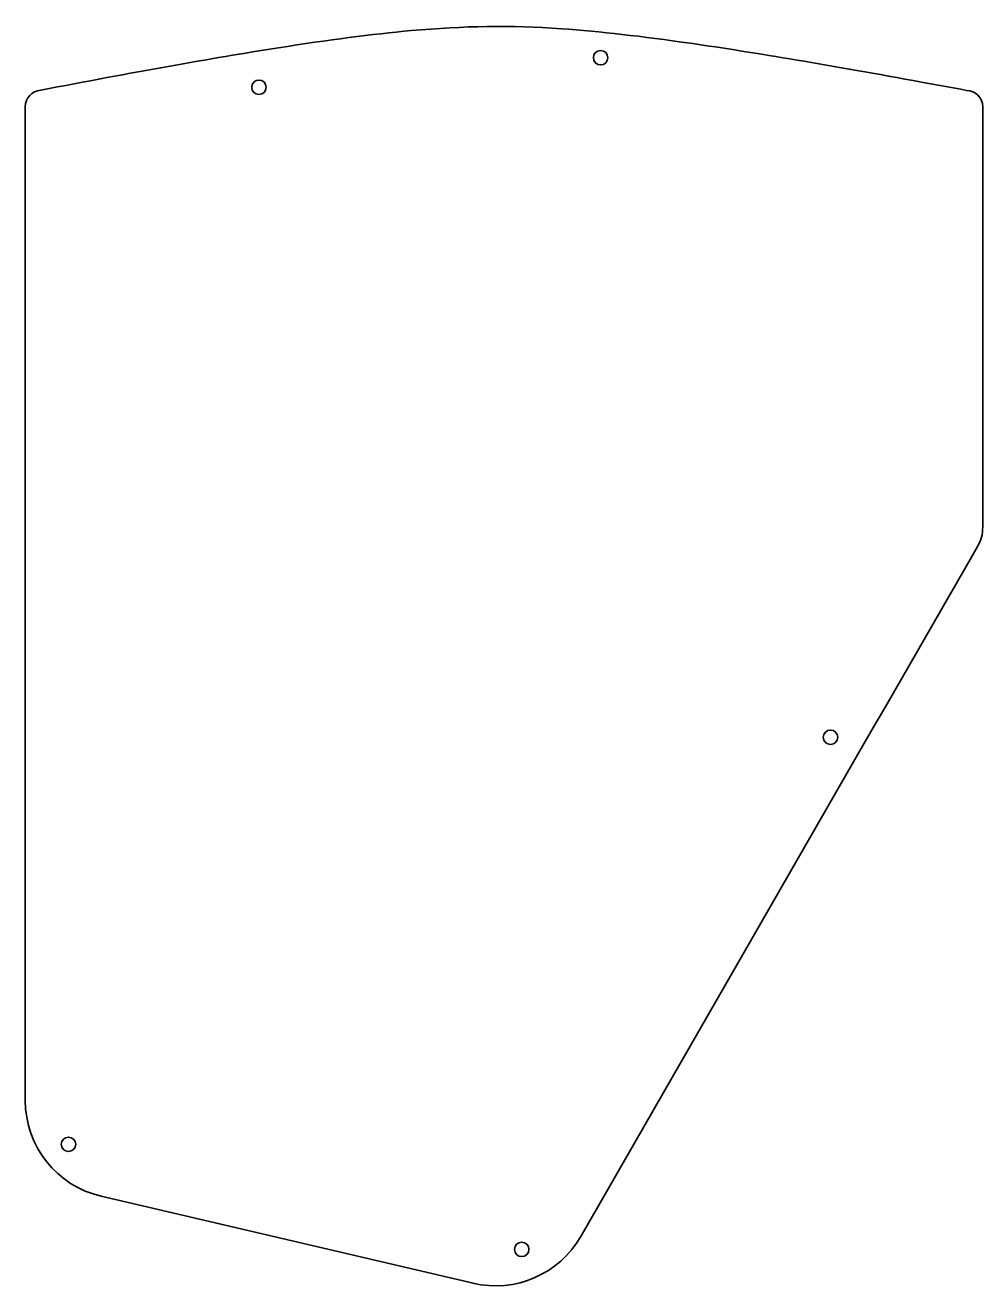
# Model space of a CAD drawing. Header units: millimetres. Extents: x 39 to 185, y 78 to 270.
import ezdxf

# ---------------------------------------------------------------- set-up
doc = ezdxf.new("R2010")
doc.units = ezdxf.units.MM
doc.header["$LTSCALE"] = 0.75
doc.layers.add('Visible', color=7, linetype='Continuous', lineweight=35)

msp = doc.modelspace()

# ---------------------------------------------------------------- linework, layer by layer
at = {"layer": 'Visible'}
for p, q in [((39.07, 257.24, 2.5), (39.07, 253.24, 2.5)), ((184.82, 253.24, 2.5), (184.82, 257.22, 2.5)), ((39.07, 253.24, 2.5), (39.07, 105.88, 2.5)), ((184.82, 193.19, 2.5), (184.82, 253.24, 2.5)), ((183.32, 188.99, 2.5), (184.04, 190.25, 2.5)), ((170.06, 165.91, 2.5), (183.32, 188.99, 2.5)), ((167.91, 162.2, 2.5), (170.06, 165.91, 2.5)), ((123.65, 85.17, 2.5), (167.91, 162.2, 2.5)), ((50.65, 91.28, 2.5), (107.23, 78.04, 2.5))]:
    msp.add_line(p, q, dxfattribs=at)
at = {"layer": 'Visible', "extrusion": (0, 0, -1)}
for centre in [(-126.65, 264.69, -2.5), (-74.65, 260.19, -2.5), (-161.65, 161.19, -2.5), (-45.65, 99.19, -2.5), (-114.65, 83.19, -2.5)]:
    msp.add_circle(centre, 1.1, dxfattribs=at)
at = {"layer": 'Visible'}
for centre, radius, start, end in [((41.57, 257.24, 2.5), 2.5, 93.3733, 180), ((182.32, 257.22, 2.5), 2.5, 359.9994, 89.4914), ((178.92, 193.19, 2.5), 5.9, 330.1743, 0.0001), ((54.07, 105.88, 2.5), 15, 180, 256.8296), ((110.64, 92.64, 2.5), 15, 256.8296, 330.1166)]:
    msp.add_arc(centre, radius, start, end, dxfattribs=at)
msp.add_open_spline([(182.35, 259.72, 2.5), (180.01, 260.16, 2.5), (177.72, 260.58, 2.5), (175.49, 260.99, 2.5), (161.94, 263.47, 2.5), (150.25, 265.46, 2.5), (140.34, 266.89, 2.5), (132.95, 267.95, 2.5), (126.56, 268.7, 2.5), (120.7, 269.11, 2.5), (112.87, 269.64, 2.5), (105.91, 269.55, 2.5), (97.83, 268.82, 2.5), (91.84, 268.28, 2.5), (85.21, 267.4, 2.5), (77.6, 266.2, 2.5), (67.32, 264.59, 2.5), (55.26, 262.42, 2.5), (41.42, 259.74, 2.5)], degree=3, knots=[-0.9860785, -0.9860785, -0.9860785, -0.9860785, -0.9515338, -0.9515338, -0.9515338, -0.7422076, -0.7422076, -0.7422076, -0.5859877, -0.5859877, -0.5859877, -0.3771953, -0.3771953, -0.3771953, -0.2225008, -0.2225008, -0.2225008, -0.0136479, -0.0136479, -0.0136479, -0.0136479], dxfattribs=at)

doc.saveas('drawing.dxf')
